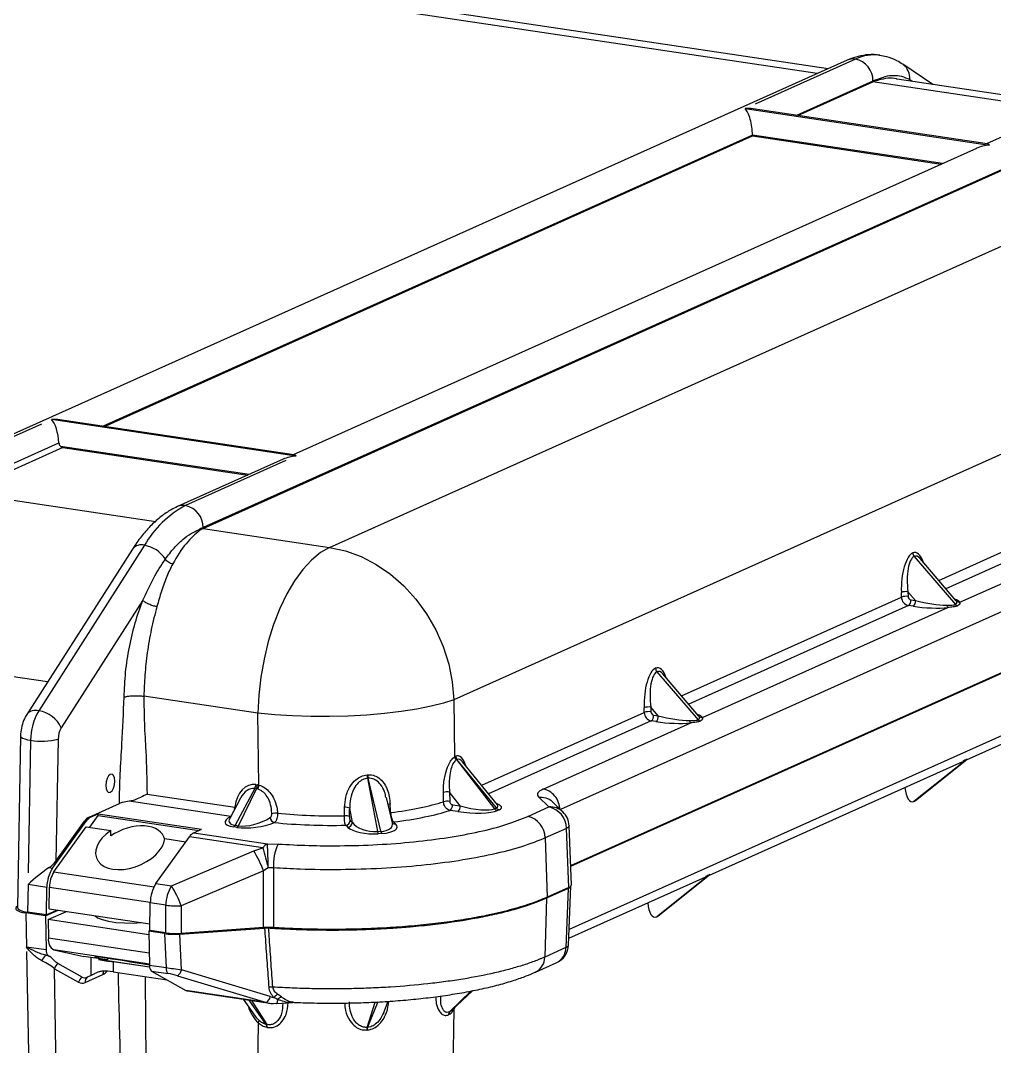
# Model space of a CAD drawing. Header units: millimetres. Extents: x 12 to 854, y 4 to 555.
# Drawn here: x 731.6 to 782.7, y 425.4 to 479.3 of the extents above; entities that cross this region are included whole.
import ezdxf

# ---------------------------------------------------------------- set-up
doc = ezdxf.new("R2010")
doc.units = ezdxf.units.MM

msp = doc.modelspace()

# ---------------------------------------------------------------- linework, layer by layer
at = {"color": 8, "linetype": 'Continuous', "lineweight": 25}
for p, q in [((773.44, 476.471), (696.223, 488.009)), ((776.365, 476.075), (772.356, 474.278)), ((778.295, 476.156), (778.301, 476.085)), ((778.295, 476.156), (778.418, 476.067)), ((786.271, 474.553), (776.365, 476.034)), ((770.037, 473.238), (735.95, 457.957)), ((780.012, 471.747), (770.037, 473.238)), ((743.605, 455.427), (733.714, 456.905)), ((803.057, 457.168), (759.952, 437.845)), ((779.818, 449.87), (791.368, 455.048)), ((791.734, 454.598), (780.198, 449.427)), ((728.566, 454.483), (738.705, 452.968)), ((803.118, 450.68), (760.417, 431.538)), ((766.314, 443.816), (777.864, 448.994)), ((778.23, 448.545), (766.694, 443.373)), ((733.03, 444.541), (724.815, 445.768)), ((755.821, 439.112), (764.359, 442.94)), ((764.726, 442.491), (756.186, 438.662)), ((742.643, 437.476), (737.317, 438.272)), ((742.85, 437.86), (742.864, 437.964)), ((742.899, 437.953), (742.864, 437.964)), ((751.039, 437.684), (751.008, 437.678)), ((733.365, 434.575), (738.618, 433.79)), ((733.129, 433.763), (738.421, 432.972)), ((738.363, 430.298), (733.074, 431.088)), ((738.374, 429.722), (733.36, 430.472)), ((735.311, 429.127), (735.311, 430.074)), ((754.136, 427.218), (755.26, 428.315)), ((755.301, 428.324), (754.154, 427.227)), ((744.514, 426.559), (743.606, 427.837)), ((743.737, 427.817), (744.543, 426.553)), ((749.802, 426.407), (750.221, 427.736)), ((750.375, 427.743), (749.832, 426.41))]:
    msp.add_line(p, q, dxfattribs=at)
at = {"color": 7, "linetype": 'Continuous', "lineweight": 25}
for p, q in [((774.009, 476.726), (697.497, 488.159)), ((775.016, 477.177), (727.011, 455.657)), ((775.449, 477.234), (770.179, 474.871)), ((779.515, 475.903), (777.93, 476.961)), ((776.365, 476.034), (776.608, 476.169)), ((776.644, 476.122), (776.365, 476.034)), ((786.841, 474.809), (777.64, 476.184)), ((772.425, 474.267), (776.365, 476.034)), ((787.847, 475.26), (782.331, 472.787)), ((769.65, 474.634), (782.481, 472.717)), ((782.367, 472.782), (770.077, 474.618)), ((789.197, 474.157), (741.192, 452.637)), ((741.192, 452.596), (789.197, 474.116)), ((736.018, 457.947), (770.037, 473.197)), ((747.838, 451.603), (795.842, 473.123)), ((770.037, 473.238), (770.037, 473.197)), ((770.037, 473.197), (779.943, 471.717)), ((781.798, 472.548), (745.924, 456.466)), ((802.364, 465.124), (754.359, 443.604)), ((746.075, 456.396), (733.243, 458.314)), ((732.714, 458.076), (727.444, 455.714)), ((745.96, 456.461), (733.67, 458.298)), ((728.349, 454.721), (733.625, 457.087)), ((733.835, 456.846), (728.566, 454.483)), ((733.835, 456.846), (743.537, 455.396)), ((745.392, 456.228), (739.843, 453.74)), ((745.545, 456.159), (740.276, 453.797)), ((803.132, 454.001), (760.492, 434.886)), ((803.197, 453.993), (760.493, 434.849)), ((780.926, 448.72), (793.807, 454.495)), ((740.976, 452.529), (741.192, 452.596)), ((741.192, 452.596), (741.014, 452.483)), ((741.192, 452.596), (747.838, 451.603)), ((737.49, 451.515), (731.936, 442.83)), ((738.117, 451.711), (732.563, 443.027)), ((778.529, 451.13), (780.696, 448.605)), ((780.717, 448.822), (778.837, 451.013)), ((777.864, 448.994), (777.856, 449.24)), ((778.6, 448.811), (778.203, 449.273)), ((778.203, 449.273), (778.211, 449.027)), ((738.029, 448.823), (733.744, 442.123)), ((778.357, 448.847), (778.6, 448.811)), ((767.422, 442.666), (780.303, 448.441)), ((778.473, 448.508), (778.23, 448.545)), ((781.282, 440.453), (794.593, 446.42)), ((765.024, 445.076), (767.191, 442.552)), ((767.213, 442.768), (765.333, 444.959)), ((744.072, 442.891), (738.087, 443.785)), ((754.359, 443.604), (754.399, 440.614)), ((744.122, 439.124), (744.072, 442.891)), ((764.359, 442.94), (764.352, 443.186)), ((765.095, 442.757), (764.699, 443.219)), ((764.699, 443.219), (764.706, 442.973)), ((764.853, 442.793), (765.095, 442.757)), ((759.051, 438.914), (766.799, 442.387)), ((764.968, 442.454), (764.726, 442.491)), ((731.611, 441.698), (731.449, 432.691)), ((732.14, 441.478), (732.015, 434.514)), ((733.585, 441.542), (733.47, 435.13)), ((754.444, 440.64), (754.459, 440.647)), ((754.524, 440.472), (754.508, 440.465)), ((754.508, 440.465), (756.496, 437.881)), ((756.594, 437.924), (754.524, 440.472)), ((756.647, 438.094), (754.82, 440.343)), ((767.777, 434.399), (781.089, 440.367)), ((781.307, 440.484), (778.519, 438.263)), ((778.592, 438.308), (781.291, 440.459)), ((749.829, 439.48), (750.346, 436.683)), ((750.534, 436.697), (749.862, 439.482)), ((743.916, 438.945), (742.878, 437.013)), ((743.053, 436.987), (743.997, 438.933)), ((743.997, 438.933), (743.916, 438.945)), ((743.965, 439.152), (744.046, 439.14)), ((738.252, 438.654), (742.864, 437.964)), ((743.158, 438.435), (742.59, 437.376)), ((751.135, 437.151), (750.816, 438.476)), ((753.82, 438.254), (753.813, 438.739)), ((754.699, 438.029), (754.14, 438.757)), ((754.14, 438.757), (754.146, 438.271)), ((759.353, 437.975), (758.805, 438.504)), ((735.209, 437.443), (736.799, 438.155)), ((749.031, 437.166), (748.893, 437.914)), ((754.29, 438.091), (754.699, 438.029)), ((756.496, 437.881), (756.594, 437.924)), ((758.239, 437.475), (759.353, 437.975)), ((760.088, 437.714), (759.54, 438.243)), ((735.209, 437.443), (735.283, 437.432)), ((735.244, 436.908), (735.691, 437.532)), ((735.283, 437.432), (735.691, 437.615)), ((735.691, 437.615), (741.117, 436.804)), ((735.691, 437.532), (735.691, 437.615)), ((735.691, 437.532), (740.978, 436.742)), ((742.595, 437.386), (742.595, 437.385)), ((754.572, 437.736), (754.164, 437.797)), ((756.749, 437.829), (756.652, 437.786)), ((733.289, 434.764), (735.05, 437.223)), ((733.365, 434.575), (735.056, 436.937)), ((733.47, 435.13), (734.976, 437.234)), ((735.05, 437.223), (734.976, 437.234)), ((735.056, 436.937), (736.348, 436.743)), ((740.709, 436.621), (741.117, 436.804)), ((742.975, 436.9), (742.8, 436.926)), ((742.878, 437.013), (743.053, 436.987)), ((748.786, 436.912), (748.676, 437.018)), ((748.921, 437.272), (749.031, 437.166)), ((751.195, 437.193), (751.304, 437.087)), ((760.269, 436.851), (759.155, 436.352)), ((760.389, 433.745), (760.269, 436.851)), ((760.531, 433.884), (760.41, 436.993)), ((736.348, 436.452), (736.348, 436.743)), ((738.715, 433.953), (740.475, 436.412)), ((739.189, 436.319), (740.291, 436.154)), ((744.34, 435.834), (740.475, 436.412)), ((740.709, 436.621), (744.574, 436.043)), ((750.346, 436.683), (750.534, 436.697)), ((750.58, 436.58), (750.392, 436.567)), ((759.155, 436.352), (759.252, 433.235)), ((743.855, 435.668), (744.34, 435.834)), ((744.574, 436.043), (745.141, 436.028)), ((739.536, 433.83), (743.855, 435.668)), ((733.108, 434.791), (733.289, 434.764)), ((744.362, 434.626), (740.043, 432.788)), ((744.605, 434.784), (744.362, 434.626)), ((744.888, 434.775), (744.605, 434.784)), ((760.4, 431.092), (767.584, 434.313)), ((767.802, 434.43), (765.015, 432.209)), ((765.087, 432.254), (767.787, 434.405)), ((732.004, 433.897), (731.978, 432.453)), ((732.994, 433.749), (732.004, 433.897)), ((732.968, 432.305), (732.994, 433.749)), ((733.108, 432.63), (733.129, 433.763)), ((738.715, 433.953), (739.536, 433.83)), ((760.364, 433.696), (759.226, 433.185)), ((760.389, 433.745), (759.252, 433.235)), ((760.364, 433.696), (760.244, 430.597)), ((760.385, 430.729), (760.506, 433.822)), ((759.226, 433.185), (759.129, 430.097)), ((732.968, 432.305), (731.978, 432.453)), ((732.916, 432.26), (733.583, 432.559)), ((733.546, 432.564), (732.968, 432.305)), ((733.057, 432.061), (734.021, 432.493)), ((733.108, 432.63), (738.4, 431.839)), ((738.394, 431.494), (738.42, 432.938)), ((739.241, 432.816), (738.42, 432.938)), ((739.233, 431.369), (739.241, 432.816)), ((740.043, 432.788), (740.036, 431.341)), ((732.916, 432.26), (731.89, 432.413)), ((731.89, 432.413), (731.923, 430.621)), ((732.916, 432.26), (732.949, 430.468)), ((738.346, 431.271), (733.057, 432.061)), ((733.057, 432.061), (733.074, 431.088)), ((738.342, 431.449), (738.431, 431.489)), ((739.162, 431.327), (738.342, 431.449)), ((738.342, 431.449), (738.375, 429.657)), ((739.233, 431.369), (738.394, 431.494)), ((739.967, 431.299), (744.421, 431.608)), ((744.363, 431.642), (740.036, 431.341)), ((739.162, 431.327), (739.251, 429.526)), ((740.06, 429.418), (739.967, 431.299)), ((732.949, 430.468), (731.923, 430.621)), ((731.927, 430.385), (732.156, 417.79)), ((733.36, 430.472), (734.93, 430.131)), ((760.244, 430.597), (759.129, 430.097)), ((732.939, 430.189), (733.063, 430.171)), ((733.063, 430.171), (733.146, 430.124)), ((736.167, 429.946), (734.93, 430.131)), ((735.712, 430.014), (735.712, 429.971)), ((738.382, 429.572), (735.712, 429.971)), ((738.383, 429.561), (736.468, 429.847)), ((736.468, 429.847), (736.468, 429.325)), ((758.646, 429.304), (759.761, 429.804)), ((733.602, 417.926), (733.391, 429.48)), ((733.391, 429.48), (734.657, 428.771)), ((734.837, 429.044), (733.571, 429.754)), ((736.468, 429.325), (739.31, 428.9)), ((739.251, 429.526), (738.375, 429.657)), ((738.489, 429.36), (740.291, 428.35)), ((738.489, 429.36), (739.365, 429.229)), ((744.725, 428.019), (740.06, 429.418)), ((758.646, 429.304), (758.63, 429.297)), ((735, 428.762), (735.936, 429.181)), ((735.311, 429.127), (735.11, 429.037)), ((739.852, 429.117), (744.517, 427.718)), ((744.517, 427.718), (740.291, 428.35)), ((740.38, 428.319), (744.698, 427.674)), ((754.261, 427.307), (755.332, 428.33)), ((743.306, 427.882), (743.937, 426.994)), ((745.046, 427.661), (745.91, 427.72)), ((745.908, 427.722), (745.903, 427.722)), ((750.679, 427.184), (750.92, 427.774)), ((750.677, 427.185), (750.627, 427.094)), ((753.999, 399.447), (754.373, 427.367)), ((744.086, 426.654), (743.711, 398.733))]:
    msp.add_line(p, q, dxfattribs=at)
at = {"color": 7, "linetype": 'Continuous', "lineweight": 25, "flags": 128}
for points in [[(747.838, 451.603), (747.357, 451.328), (746.884, 450.939), (746.426, 450.441), (745.992, 449.843), (745.588, 449.155), (745.22, 448.387), (744.896, 447.554), (744.619, 446.667), (744.396, 445.742), (744.228, 444.794), (744.12, 443.839), (744.072, 442.891)], [(747.838, 451.603), (748.671, 451.419), (749.49, 451.119), (750.282, 450.708), (751.035, 450.193), (751.735, 449.581), (752.371, 448.883), (752.933, 448.111), (753.412, 447.277), (753.799, 446.394), (754.089, 445.478), (754.277, 444.543), (754.359, 443.604)], [(754.359, 443.604), (753.812, 443.424), (753.162, 443.258), (752.421, 443.111), (751.602, 442.985), (750.718, 442.881), (749.786, 442.802), (748.82, 442.75), (747.837, 442.724), (746.854, 442.725), (745.888, 442.754), (744.956, 442.809), (744.072, 442.891)], [(736.567, 439.327), (736.548, 439.499), (736.495, 439.627), (736.416, 439.694), (736.323, 439.688), (736.23, 439.61), (736.151, 439.473), (736.098, 439.297), (736.08, 439.109), (736.098, 438.937), (736.151, 438.808), (736.23, 438.742), (736.323, 438.748), (736.416, 438.825), (736.495, 438.962), (736.548, 439.139), (736.567, 439.327)], [(744.363, 431.642), (744.363, 432.78), (744.362, 434.123), (744.362, 434.626)], [(744.888, 434.775), (744.888, 433.462), (744.888, 432.781), (744.887, 431.643)], [(735.532, 432.267), (735.654, 432.164), (735.891, 432.061), (736.22, 431.977), (736.62, 431.917), (737.065, 431.886), (737.527, 431.884), (737.935, 431.908)], [(745.017, 427.674), (745.035, 427.662), (745.046, 427.661)]]:
    msp.add_lwpolyline(points, dxfattribs=at)
at = {"color": 8, "linetype": 'Continuous', "lineweight": 25, "flags": 128}
for points in [[(731.611, 441.698), (731.613, 441.681), (731.647, 441.634), (731.72, 441.588), (731.829, 441.546), (731.971, 441.508), (732.14, 441.478)], [(751.195, 437.193), (751.148, 437.194), (751.124, 437.198)], [(760.41, 436.993), (760.41, 436.982), (760.401, 436.955), (760.383, 436.929), (760.354, 436.902), (760.316, 436.876), (760.269, 436.851)], [(745.046, 427.661), (745.053, 427.662), (745.07, 427.673), (745.085, 427.696), (745.098, 427.73), (745.109, 427.774), (745.118, 427.826), (745.123, 427.886)]]:
    msp.add_lwpolyline(points, dxfattribs=at)
at = {"color": 8, "linetype": 'Continuous', "lineweight": 25}
for centre, radius, start, end in [((775.328, 476.473), 0.77, 80.9785, 113.902), ((776.424, 475.174), 2.279, 82.3366, 115.34), ((777.422, 476.246), 0.877, 354.1168, 54.585), ((740.155, 453.034), 0.772, 81.0205, 113.9003), ((737.952, 451.137), 0.598, 74.0493, 140.752), ((732.404, 442.435), 0.613, 75.005, 139.7963), ((751.075, 437.659), 0.469, 96.757, 110.9794), ((759.43, 437.025), 0.953, 46.2896, 94.6153), ((751.286, 437.317), 0.23, 229.9684, 274.4603), ((759.376, 430.582), 0.868, 296.3024, 1.0138), ((760.208, 430.778), 0.184, 281.3125, 344.4579), ((758.262, 430.082), 0.868, 296.3024, 1.0138), ((736.341, 429.185), 0.406, 155.5921, 180.5929), ((735.642, 429.77), 0.658, 296.5225, 320.5735), ((754.498, 427.417), 0.135, 185.2059, 201.6326)]:
    msp.add_arc(centre, radius, start, end, dxfattribs=at)
at = {"color": 7, "linetype": 'Continuous', "lineweight": 25}
for centre, radius, start, end in [((775.202, 476.097), 1.164, 358.9121, 77.7511), ((777.355, 473.874), 2.413, 108.0168, 114.214), ((733.874, 457.08), 0.238, 227.5604, 260.6259), ((742.79, 449.033), 5.386, 117.8271, 150.187), ((740.029, 452.659), 1.164, 358.9121, 77.7511), ((742.319, 450.129), 2.75, 114.2003, 119.2462), ((737.84, 450.1), 1.635, 32.9397, 80.2405), ((778.756, 451.324), 0.299, 182.1064, 220.5885), ((778.102, 448.481), 0.798, 82.7727, 107.9812), ((778.11, 448.235), 0.798, 82.7727, 107.9812), ((778.328, 448.999), 0.465, 180.5729, 257.8091), ((778.396, 449.028), 0.186, 180.5729, 257.8091), ((778.01, 448.815), 0.349, 309.1832, 5.238), ((778.252, 448.779), 0.349, 309.1832, 5.238), ((780.894, 448.773), 0.26, 220.1212, 248.2337), ((780.915, 448.963), 0.244, 222.6894, 272.7417), ((780.469, 448.613), 0.24, 189.7243, 226.0824), ((765.251, 445.27), 0.299, 182.1064, 220.5885), ((764.598, 442.427), 0.798, 82.7727, 107.9812), ((735.235, 441.465), 3.095, 149.6985, 179.7656), ((732.323, 441.49), 1.556, 24.0286, 81.1333), ((764.606, 442.181), 0.798, 82.7727, 107.9812), ((764.824, 442.945), 0.465, 180.5729, 257.8091), ((764.892, 442.975), 0.186, 180.5729, 257.8091), ((764.505, 442.761), 0.349, 309.1832, 5.238), ((764.748, 442.725), 0.349, 309.1832, 5.238), ((767.41, 442.91), 0.244, 222.6894, 272.7417), ((766.965, 442.56), 0.24, 189.7243, 226.0824), ((767.39, 442.719), 0.26, 220.1212, 248.2337), ((734.746, 441.538), 1.161, 149.6985, 179.7656), ((732.712, 444.893), 3.463, 260.4947, 284.6107), ((754.701, 440.645), 0.304, 185.7737, 221.4096), ((754.743, 440.651), 0.299, 182.1072, 218.3386), ((754.758, 440.658), 0.299, 182.1072, 218.3386), ((750.765, 439.668), 0.955, 180.4761, 191.3497), ((750.786, 439.675), 0.944, 180.7522, 191.7568), ((743.478, 439.158), 0.487, 334.1438, 359.3134), ((743.558, 439.146), 0.487, 334.1438, 359.3134), ((743.605, 439.176), 0.519, 330.5073, 354.3379), ((754.028, 437.784), 0.979, 83.4427, 102.6571), ((748.664, 437.373), 0.587, 67.0608, 93.9936), ((754.034, 437.298), 0.979, 83.4427, 102.6571), ((753.947, 438.065), 0.344, 308.9236, 4.3304), ((754.356, 438.004), 0.344, 308.9236, 4.3304), ((756.695, 438.031), 0.249, 217.0991, 260.0157), ((756.792, 438.075), 0.249, 217.0991, 260.0157), ((759.108, 436.839), 1.161, 0.5729, 77.8091), ((735.488, 436.897), 0.612, 117.0696, 146.7195), ((735.561, 436.887), 0.612, 117.0696, 146.7195), ((745, 437.429), 0.279, 182.2412, 256.7145), ((745.081, 436.64), 1.011, 88.3857, 106.0143), ((748.654, 436.931), 0.586, 67.0392, 93.9722), ((757.993, 436.34), 1.161, 0.5729, 77.8091), ((759.353, 436.952), 1.058, 2.2188, 45.993), ((742.71, 437.086), 0.184, 299.5049, 336.6419), ((742.884, 437.06), 0.184, 299.5049, 336.6419), ((748.655, 437.284), 0.267, 274.556, 357.4168), ((748.765, 437.178), 0.267, 274.556, 357.4168), ((740.987, 436.076), 0.612, 117.0696, 146.7195), ((750.6, 436.717), 0.257, 187.5388, 215.8784), ((750.788, 436.73), 0.257, 187.5388, 215.8784), ((744.852, 435.498), 0.612, 117.0696, 146.7195), ((770.478, 441.856), 26.823, 192.9746, 195.2872), ((725.932, 434.954), 18.674, 359.4789, 3.3439), ((747.345, 434.932), 2.462, 153.5647, 183.6413), ((739.549, 432.928), 5.104, 19.4352, 32.4692), ((734.875, 433.751), 1.881, 147.4447, 180.0658), ((734.633, 433.765), 1.505, 147.4447, 180.0658), ((740.301, 432.941), 1.881, 147.4447, 180.0658), ((741.122, 432.818), 1.881, 147.4447, 180.0658), ((735.23, 431.09), 5.104, 19.4352, 32.4692), ((739.793, 437.228), 4.447, 262.8675, 273.2294), ((733.665, 430.987), 0.599, 170.2534, 239.3817), ((733.297, 430.431), 0.35, 173.8333, 227.9806), ((759.328, 430.77), 1.058, 294.1461, 357.7753), ((733.182, 429.799), 0.459, 121.9046, 167.4799), ((733.862, 429.367), 0.485, 126.9245, 166.4435), ((736.045, 426.32), 3.034, 81.9853, 92.9329), ((738.723, 429.62), 0.35, 173.8333, 227.9806), ((739.599, 429.489), 0.35, 173.8333, 227.9806), ((739.596, 429.516), 0.474, 302.7379, 348.0101), ((735.128, 428.657), 0.485, 126.9245, 166.4435), ((734.837, 429.094), 0.37, 240.9141, 296.1387), ((734.98, 429.302), 0.295, 240.9141, 296.1387), ((735.375, 428.772), 0.375, 134.9599, 181.5263), ((740.418, 428.573), 0.257, 240.3431, 261.3566), ((744.855, 427.015), 1.506, 89.9936, 98.0299), ((745.647, 427.298), 1, 122.4236, 136.9411), ((744.261, 428.117), 0.474, 302.7379, 348.0101), ((745.57, 427.415), 0.648, 114.3632, 133.5347), ((754.29, 427.077), 0.209, 137.5495, 182.6551), ((754.309, 427.085), 0.21, 137.4154, 182.4545), ((743.931, 426.783), 0.202, 320.0886, 356.1014), ((744.237, 426.443), 0.3, 354.3432, 22.7427), ((744.264, 426.438), 0.302, 354.0911, 22.278), ((750.261, 426.275), 0.478, 163.8869, 181.207), ((750.283, 426.275), 0.471, 163.3557, 180.9733)]:
    msp.add_arc(centre, radius, start, end, dxfattribs=at)
for centre, major_axis, ratio, start_param, end_param in [((769.65, 473.612), (1.439, 0.198), 0.700432, 1.174791, 1.47485), ((769.65, 473.612), (-0.149, 1.087), 0.328644, 4.316383, 5.88718), ((782.481, 471.695), (1.439, 0.198), 0.700432, 1.47485, 1.966802), ((782.481, 471.695), (-0.149, 1.087), 0.328644, 5.88718, 6.187239), ((733.243, 457.291), (1.439, 0.198), 0.700432, 1.174791, 1.47485), ((733.243, 457.291), (-0.149, 1.087), 0.328644, 4.478381, 5.88718), ((746.075, 455.374), (1.439, 0.198), 0.700432, 1.47485, 1.966802), ((746.075, 455.374), (-0.149, 1.087), 0.328644, 5.88718, 6.187239), ((778.512, 449.534), (0.06, 1.803), 0.363718, 0.176052, 1.746849), ((778.732, 449.51), (-0.141, 1.636), 0.335697, 0.116603, 1.6874), ((779.129, 449.048), (1.627, -0.327), 0.211726, 4.423976, 5.499906), ((779.129, 449.048), (1.627, -0.327), 0.211726, 0.206453, 0.264749), ((779.129, 448.802), (1.811, -0.134), 0.200775, 4.356533, 5.432463), ((765.008, 443.481), (0.06, 1.803), 0.363718, 0.176052, 1.746849), ((765.228, 443.456), (-0.141, 1.636), 0.335697, 0.116603, 1.6874), ((765.625, 442.994), (1.627, -0.327), 0.211726, 4.423976, 5.499906), ((765.625, 442.994), (1.627, -0.327), 0.211726, 0.206453, 0.264749), ((765.625, 442.749), (1.811, -0.134), 0.200775, 4.356533, 5.432463), ((754.482, 438.875), (0.066, 1.787), 0.344741, 0.168428, 0.242248), ((754.702, 438.85), (-0.138, 1.63), 0.310489, 0.112176, 0.185997), ((747.769, 449.585), (-3.405, 9.647), 0.700135, 2.947933, 2.952321), ((747.722, 449.457), (-3.675, 9.636), 0.716064, 2.925065, 2.929454), ((743.917, 437.584), (-0.114, 1.574), 0.677228, 6.132542, 7.561447), ((743.91, 437.518), (0.013, 1.421), 0.600314, 6.125046, 6.196042), ((744.037, 437.566), (-0.181, 1.577), 0.669382, 6.03419, 6.105186), ((778.562, 439.638), (0.153, 1.394), 0.364632, 2.083983, 3.352425), ((747.426, 475.833), (4.411, 218.724), 0.0091, 4.536475, 4.538533), ((747.671, 475.842), (4.655, 218.741), 0.009414, 4.536258, 4.538316), ((747.426, 475.833), (-10.147, 217.714), 0.008545, 4.535853, 4.537911), ((747.901, 439.479), (7.536, -0.007), 0.261708, 5.14219, 5.615966), ((755.153, 438.264), (1.427, -0.3), 0.230018, 4.437197, 5.983314), ((778.562, 439.638), (0.153, 1.394), 0.364632, 3.352425, 3.489148), ((743.834, 437.371), (1.487, 0.212), 0.28486, 2.455264, 3.904236), ((743.949, 437.599), (1.224, 0.418), 0.381159, 3.770189, 5.258736), ((747.901, 439.479), (7.536, -0.007), 0.261708, 4.33314, 4.807353), ((747.901, 439.071), (7.959, -0.001), 0.259092, 5.139077, 5.618083), ((755.153, 438.019), (1.621, -0.115), 0.211846, 4.360826, 5.906942), ((737.374, 435.689), (1.768, 0.71), 0.611407, 6.162263, 8.212345), ((743.949, 437.354), (1.446, 0.206), 0.300968, 3.931133, 5.41968), ((747.901, 439.071), (7.959, -0.001), 0.259092, 4.330755, 4.809997), ((749.969, 437.006), (1.267, -0.078), 0.347326, 3.527987, 5.074103), ((749.969, 437.251), (1.014, -0.2), 0.528379, 3.648089, 5.194205), ((750.098, 437.015), (1.288, -0.097), 0.335586, 5.121166, 6.667282), ((737.374, 435.98), (1.768, 0.71), 0.611407, 1.929159, 5.966822), ((732.533, 434.099), (1.066, 0.902), 0.145566, 0.883616, 1.962983), ((732.554, 435.267), (1.029, 0.435), 0.611652, 5.007709, 5.499139), ((759.447, 433.832), (1.059, 0), 0.258641, 5.759944, 6.273151), ((759.472, 433.881), (1.059, 0), 0.258641, 5.759944, 6.293219), ((732.419, 432.651), (1.058, 0), 0.258898, 2.72754, 4.188488), ((732.508, 432.69), (1.058, 0), 0.258898, 3.136912, 4.188488), ((765.058, 433.584), (0.153, 1.394), 0.364632, 2.083983, 3.352425), ((765.058, 433.584), (0.153, 1.394), 0.364632, 3.352425, 3.489148), ((739.693, 431.564), (1.06, 0), 0.258546, 4.187833, 4.97384), ((739.762, 431.606), (1.058, 0), 0.258998, 4.188937, 4.97383), ((732.475, 429.617), (1.057, -0.436), 0.316375, 0.665159, 1.455485), ((732.573, 430.023), (1.487, -0.391), 0.168359, 1.219639, 1.366464), ((737.323, 429.795), (1.82, -0.303), 0.02843, 0.959234, 4.029363), ((736.044, 429.939), (0.847, -0.141), 0.02843, 4.313424, 5.240719), ((737.323, 427.786), (0.918, 5.513), 0.285151, 1.200476, 1.216089), ((739.797, 429.452), (1.067, -0.143), 0.000554, 1.322215, 2.108223), ((739.699, 429.046), (0.643, -0.17), 0.165283, 1.374651, 2.160658), ((745.017, 428.696), (0.907, 0.684), 0.854654, 3.658231, 4.139458), ((745.126, 428.59), (0.863, 0.119), 0.700432, 4.135216, 4.371217), ((747.742, 420.474), (7.568, 6.862), 0.136379, 0.462101, 0.466273), ((747.587, 420.671), (7.829, 6.839), 0.130567, 0.471799, 0.475971), ((747.832, 420.688), (7.394, -5.009), 0.455854, 2.309263, 2.313435), ((747.742, 420.474), (7.093, -5.114), 0.467728, 2.334592, 2.338764), ((747.74, 420.317), (7.158, 3.796), 0.643711, 0.964287, 0.968281), ((747.694, 420.535), (7.489, 3.59), 0.624598, 1.00284, 1.006834)]:
    msp.add_ellipse(centre, major_axis=major_axis, ratio=ratio, start_param=start_param, end_param=end_param, dxfattribs=at)
at = {"color": 8, "linetype": 'Continuous', "lineweight": 25}
for centre, major_axis, ratio, start_param, end_param in [((778.512, 449.534), (0.06, 1.803), 0.363718, 5.507206, 6.459238), ((778.732, 449.51), (-0.141, 1.636), 0.335697, 5.846626, 6.399789), ((779.129, 448.802), (1.811, -0.134), 0.200775, 0.13901, 0.578484), ((765.008, 443.481), (0.06, 1.803), 0.363718, 5.507206, 6.459238), ((765.228, 443.456), (-0.141, 1.636), 0.335697, 5.846626, 6.399789), ((765.625, 442.749), (1.811, -0.134), 0.200775, 0.13901, 0.578484), ((754.531, 438.896), (0.03, 1.772), 0.350732, 5.485777, 6.446168), ((754.75, 438.872), (-0.177, 1.614), 0.319189, 5.823937, 6.382032), ((743.79, 437.536), (0.081, 1.414), 0.607213, 6.230913, 7.200076), ((755.22, 438.294), (1.459, -0.288), 0.216549, 5.980029, 6.538124), ((755.22, 438.049), (1.649, -0.104), 0.204853, 5.911881, 6.873534), ((743.834, 437.617), (1.272, 0.424), 0.351982, 2.784698, 3.753861), ((750.098, 437.26), (1.039, -0.24), 0.494601, 5.255717, 6.525433), ((744.482, 428.152), (-0.246, 1.729), 0.599522, 1.850133, 2.528201), ((754.177, 428.825), (0.187, 1.757), 0.335207, 3.771152, 3.863536), ((744.355, 428.087), (-0.309, 1.511), 0.530453, 2.265142, 2.511533)]:
    msp.add_ellipse(centre, major_axis=major_axis, ratio=ratio, start_param=start_param, end_param=end_param, dxfattribs=at)
at = {"color": 7, "linetype": 'Continuous', "lineweight": 25}
for points, knots in [([(776.727, 477.421), (776.665, 477.433), (776.425, 477.483), (775.994, 477.459), (775.481, 477.366), (775.162, 477.237), (775.016, 477.177)], [0, 0, 0, 0, 0.108527, 0.421215, 0.733826, 1, 1, 1, 1]), ([(777.93, 476.961), (777.828, 477.024), (777.561, 477.188), (777.157, 477.356), (776.847, 477.403), (776.727, 477.421)], [0, 0, 0, 0, 0.276125, 0.717697, 1, 1, 1, 1]), ([(776.608, 476.169), (776.744, 476.226), (777.023, 476.343), (777.445, 476.395), (777.877, 476.352), (778.153, 476.223), (778.295, 476.156)], [0, 0, 0, 0, 0.230192, 0.47358, 0.730185, 1, 1, 1, 1]), ([(776.608, 476.169), (776.609, 476.163), (776.609, 476.155), (776.614, 476.145), (776.618, 476.138), (776.624, 476.131), (776.632, 476.125), (776.639, 476.123), (776.644, 476.122)], [0, 0, 0, 0, 0.239467, 0.368371, 0.500008, 0.631644, 0.760545, 1, 1, 1, 1]), ([(733.625, 457.087), (733.63, 457.059), (733.638, 457.003), (733.675, 456.942), (733.704, 456.914), (733.714, 456.905)], [0, 0, 0, 0, 0.401492, 0.802995, 1, 1, 1, 1]), ([(739.843, 453.74), (739.734, 453.687), (739.44, 453.545), (738.983, 453.233), (738.474, 452.782), (737.997, 452.244), (737.675, 451.801), (737.512, 451.55), (737.49, 451.515)], [0, 0, 0, 0, 0.121082, 0.326658, 0.538058, 0.755595, 0.965557, 1, 1, 1, 1]), ([(739.211, 450.989), (739.364, 451.19), (739.66, 451.581), (740.118, 452.018), (740.556, 452.343), (740.839, 452.468), (740.976, 452.529)], [0, 0, 0, 0, 0.273566, 0.531401, 0.773525, 1, 1, 1, 1]), ([(741.014, 452.483), (740.773, 452.282), (740.283, 451.874), (739.829, 451.117), (739.599, 450.733)], [0, 0, 0, 0, 0.49354, 1, 1, 1, 1]), ([(741.014, 452.483), (741.009, 452.484), (741.002, 452.486), (740.993, 452.492), (740.987, 452.498), (740.982, 452.505), (740.978, 452.516), (740.977, 452.523), (740.976, 452.529)], [0, 0, 0, 0, 0.2394559, 0.3683573, 0.499994, 0.6316317, 0.7605355, 1, 1, 1, 1]), ([(738.029, 448.823), (738.21, 449.215), (738.572, 449.997), (738.998, 450.659), (739.211, 450.989)], [0, 0, 0, 0, 0.500206, 1, 1, 1, 1]), ([(739.599, 450.733), (739.563, 450.741), (739.489, 450.758), (739.375, 450.819), (739.276, 450.898), (739.232, 450.959), (739.211, 450.989)], [0, 0, 0, 0, 0.242887, 0.5, 0.757113, 1, 1, 1, 1]), ([(739.599, 450.733), (739.492, 450.521), (739.271, 450.08), (739.007, 449.325), (738.847, 448.767), (738.769, 448.492)], [0, 0, 0, 0, 0.321745, 0.666719, 1, 1, 1, 1]), ([(737.046, 443.739), (737.065, 444.176), (737.104, 445.049), (737.31, 446.37), (737.609, 447.651), (737.889, 448.433), (738.029, 448.823)], [0, 0, 0, 0, 0.251525, 0.502416, 0.752084, 1, 1, 1, 1]), ([(738.769, 448.492), (738.701, 448.505), (738.598, 448.525), (738.45, 448.575), (738.339, 448.62), (738.236, 448.67), (738.119, 448.739), (738.064, 448.79), (738.029, 448.823)], [0, 0, 0, 0, 0.239459, 0.368363, 0.500003, 0.631642, 0.760545, 1, 1, 1, 1]), ([(780.233, 448.573), (780.325, 448.572), (780.484, 448.571), (780.635, 448.582), (780.684, 448.601), (780.696, 448.605)], [0, 0, 0, 0, 0.516698, 0.889631, 1, 1, 1, 1]), ([(780.696, 448.605), (780.72, 448.622), (780.749, 448.641), (780.776, 448.709), (780.755, 448.756), (780.736, 448.798)], [0, 0, 0, 0, 0.319654, 0.375109, 1, 1, 1, 1]), ([(780.716, 448.822), (780.717, 448.822), (780.723, 448.817), (780.715, 448.828), (780.708, 448.836)], [0, 0, 0, 0, 0.180241, 1, 1, 1, 1]), ([(780.926, 448.72), (780.927, 448.717), (780.932, 448.682), (780.922, 448.608), (780.834, 448.554), (780.798, 448.532)], [0, 0, 0, 0, 0.051934, 0.60706, 1, 1, 1, 1]), ([(738.769, 448.492), (738.665, 448.095), (738.461, 447.318), (738.257, 446.098), (738.126, 444.915), (738.1, 444.156), (738.087, 443.785)], [0, 0, 0, 0, 0.266758, 0.522303, 0.766695, 1, 1, 1, 1]), ([(780.798, 448.532), (780.784, 448.526), (780.725, 448.502), (780.569, 448.472), (780.399, 448.452), (780.303, 448.441)], [0, 0, 0, 0, 0.117327, 0.502598, 1, 1, 1, 1]), ([(737.046, 443.739), (737.103, 443.756), (737.19, 443.782), (737.361, 443.803), (737.507, 443.814), (737.662, 443.817), (737.863, 443.812), (737.999, 443.796), (738.087, 443.785)], [0, 0, 0, 0, 0.239457, 0.368361, 0.5, 0.631639, 0.760543, 1, 1, 1, 1]), ([(738.087, 443.785), (738.089, 443.308), (738.095, 442.352), (738.216, 440.636), (738.238, 439.405), (738.252, 438.654)], [0, 0, 0, 0, 0.279726, 0.560147, 1, 1, 1, 1]), ([(736.799, 438.155), (736.81, 438.672), (736.833, 439.708), (736.959, 441.581), (737.013, 442.921), (737.046, 443.739)], [0, 0, 0, 0, 0.279635, 0.560017, 1, 1, 1, 1]), ([(731.936, 442.83), (731.892, 442.755), (731.783, 442.567), (731.669, 442.222), (731.618, 441.911), (731.612, 441.736), (731.611, 441.698)], [0, 0, 0, 0, 0.224063, 0.562083, 0.9057, 1, 1, 1, 1]), ([(767.191, 442.552), (767.216, 442.568), (767.245, 442.588), (767.272, 442.655), (767.251, 442.702), (767.231, 442.744)], [0, 0, 0, 0, 0.3196538, 0.3751087, 1, 1, 1, 1]), ([(767.212, 442.769), (767.213, 442.768), (767.219, 442.763), (767.21, 442.774), (767.203, 442.782)], [0, 0, 0, 0, 0.180241, 1, 1, 1, 1]), ([(766.729, 442.519), (766.821, 442.518), (766.979, 442.517), (767.13, 442.528), (767.18, 442.547), (767.191, 442.552)], [0, 0, 0, 0, 0.516698, 0.889631, 1, 1, 1, 1]), ([(767.293, 442.478), (767.28, 442.472), (767.221, 442.448), (767.065, 442.419), (766.894, 442.398), (766.799, 442.387)], [0, 0, 0, 0, 0.117327, 0.502598, 1, 1, 1, 1]), ([(767.422, 442.666), (767.422, 442.663), (767.428, 442.628), (767.418, 442.555), (767.33, 442.5), (767.293, 442.478)], [0, 0, 0, 0, 0.051934, 0.60706, 1, 1, 1, 1]), ([(753.813, 438.739), (753.814, 438.838), (753.817, 439.162), (753.89, 439.664), (754.05, 440.141), (754.223, 440.459), (754.34, 440.563), (754.399, 440.614)], [0, 0, 0, 0, 0.1374839, 0.4502157, 0.6784804, 0.8395836, 1, 1, 1, 1]), ([(754.473, 440.444), (754.427, 440.399), (754.335, 440.306), (754.215, 440.021), (754.121, 439.59), (754.104, 439.14), (754.131, 438.847), (754.14, 438.757)], [0, 0, 0, 0, 0.152077, 0.308554, 0.536615, 0.85733, 1, 1, 1, 1]), ([(781.307, 440.484), (781.306, 440.483), (781.236, 440.439), (781.16, 440.406), (781.085, 440.373)], [0, 0, 0, 0, 0.0146083, 1, 1, 1, 1]), ([(781.286, 440.466), (781.294, 440.469), (781.303, 440.473), (781.307, 440.484), (781.307, 440.484)], [0, 0, 0, 0, 0.980293, 1, 1, 1, 1]), ([(748.623, 437.959), (748.638, 438.137), (748.668, 438.517), (748.87, 439.023), (749.169, 439.388), (749.486, 439.603), (749.703, 439.641), (749.811, 439.66)], [0, 0, 0, 0, 0.2397252, 0.5100304, 0.7080022, 0.8542438, 1, 1, 1, 1]), ([(749.829, 439.48), (749.741, 439.463), (749.561, 439.427), (749.304, 439.228), (749.068, 438.891), (748.916, 438.427), (748.9, 438.079), (748.893, 437.914)], [0, 0, 0, 0, 0.137598, 0.278606, 0.475037, 0.750975, 1, 1, 1, 1]), ([(749.843, 439.662), (749.909, 439.662), (750.083, 439.663), (750.366, 439.555), (750.66, 439.298), (750.935, 438.82), (750.987, 438.389), (751.02, 438.125)], [0, 0, 0, 0, 0.090336, 0.2369, 0.415349, 0.641891, 1, 1, 1, 1]), ([(744.802, 437.611), (744.798, 437.704), (744.788, 437.932), (744.7, 438.27), (744.531, 438.582), (744.315, 438.814), (744.142, 438.885), (744.057, 438.92)], [0, 0, 0, 0, 0.169039, 0.418704, 0.626955, 0.815417, 1, 1, 1, 1]), ([(744.122, 439.124), (744.227, 439.084), (744.438, 439.004), (744.715, 438.742), (744.94, 438.391), (745.07, 438.01), (745.098, 437.753), (745.109, 437.65)], [0, 0, 0, 0, 0.190801, 0.382726, 0.590941, 0.836041, 1, 1, 1, 1]), ([(759.053, 438.914), (758.909, 438.85), (758.816, 438.784), (758.727, 438.648), (758.731, 438.577), (758.806, 438.504)], [0, 0, 0, 0, 0.5, 0.5, 1, 1, 1, 1]), ([(759.932, 437.836), (759.928, 437.95), (759.906, 438.075), (759.817, 438.322), (759.749, 438.443), (759.579, 438.652), (759.476, 438.739), (759.264, 438.863), (759.154, 438.899), (759.053, 438.914)], [0, 0, 0, 0, 0.25, 0.25, 0.5, 0.5, 0.75, 0.75, 1, 1, 1, 1]), ([(738.252, 438.654), (738.251, 438.653), (738.229, 438.641), (738.095, 438.567), (737.858, 438.444), (737.552, 438.315), (737.385, 438.285), (737.317, 438.272)], [0, 0, 0, 0, 0.0035458, 0.0840542, 0.5009415, 0.7973787, 1, 1, 1, 1]), ([(737.317, 438.272), (737.196, 438.256), (736.987, 438.227), (736.855, 438.177), (736.799, 438.155)], [0, 0, 0, 0, 0.577933, 1, 1, 1, 1]), ([(754.164, 437.797), (754.124, 437.809), (754.046, 437.832), (753.942, 437.922), (753.864, 438.041), (753.826, 438.158), (753.821, 438.229), (753.82, 438.254)], [0, 0, 0, 0, 0.221487, 0.44362, 0.664839, 0.884167, 1, 1, 1, 1]), ([(754.146, 438.271), (754.147, 438.261), (754.148, 438.233), (754.164, 438.186), (754.196, 438.139), (754.24, 438.104), (754.274, 438.095), (754.29, 438.091)], [0, 0, 0, 0, 0.115468, 0.334124, 0.555063, 0.777561, 1, 1, 1, 1]), ([(756.647, 438.094), (756.649, 438.091), (756.651, 438.087), (756.645, 438.1), (756.643, 438.104)], [0, 0, 0, 0, 0.692212, 1, 1, 1, 1]), ([(744.721, 437.418), (744.731, 437.426), (744.75, 437.441), (744.773, 437.482), (744.791, 437.53), (744.801, 437.575), (744.802, 437.602), (744.802, 437.611)], [0, 0, 0, 0, 0.219951, 0.448783, 0.675295, 0.889555, 1, 1, 1, 1]), ([(745.109, 437.65), (745.109, 437.625), (745.108, 437.553), (745.09, 437.432), (745.051, 437.305), (744.998, 437.204), (744.957, 437.173), (744.936, 437.157)], [0, 0, 0, 0, 0.118534, 0.336717, 0.557428, 0.779277, 1, 1, 1, 1]), ([(745.141, 436.028), (745.673, 436), (746.736, 435.944), (748.493, 435.931), (750.36, 435.988), (752.286, 436.135), (754.091, 436.364), (755.722, 436.669), (757.148, 437.038), (757.875, 437.33), (758.239, 437.475)], [0, 0, 0, 0, 0.106557, 0.213118, 0.343903, 0.47469, 0.605954, 0.737213, 0.86861, 1, 1, 1, 1]), ([(748.676, 437.018), (748.669, 437.035), (748.653, 437.069), (748.634, 437.173), (748.62, 437.303), (748.614, 437.423), (748.614, 437.493), (748.614, 437.515)], [0, 0, 0, 0, 0.223439, 0.447721, 0.670833, 0.891388, 1, 1, 1, 1]), ([(748.883, 437.47), (748.883, 437.461), (748.882, 437.433), (748.886, 437.385), (748.894, 437.334), (748.907, 437.292), (748.917, 437.279), (748.921, 437.272)], [0, 0, 0, 0, 0.1081143, 0.3277262, 0.5504707, 0.7752737, 1, 1, 1, 1]), ([(751.039, 437.684), (751.042, 437.637), (751.049, 437.544), (751.078, 437.408), (751.118, 437.294), (751.159, 437.223), (751.185, 437.201), (751.195, 437.193)], [0, 0, 0, 0, 0.218418, 0.436506, 0.654657, 0.874595, 1, 1, 1, 1]), ([(751.14, 437.136), (751.14, 437.136), (751.144, 437.131), (751.14, 437.145), (751.137, 437.158)], [0, 0, 0, 0, 0.081378, 1, 1, 1, 1]), ([(759.155, 436.352), (759.155, 436.352), (758.791, 436.189), (757.952, 435.878), (756.418, 435.473), (754.637, 435.142), (752.672, 434.892), (750.573, 434.732), (748.425, 434.667), (746.51, 434.687), (745.353, 434.75), (744.888, 434.775)], [0, 0, 0, 0, 0.000001, 0.131367, 0.262739, 0.394011, 0.525288, 0.656074, 0.786859, 0.914249, 1, 1, 1, 1]), ([(767.802, 434.43), (767.801, 434.43), (767.732, 434.385), (767.656, 434.352), (767.581, 434.319)], [0, 0, 0, 0, 0.014611, 1, 1, 1, 1]), ([(767.782, 434.412), (767.79, 434.415), (767.798, 434.418), (767.802, 434.43), (767.802, 434.43)], [0, 0, 0, 0, 0.980293, 1, 1, 1, 1]), ([(759.226, 433.185), (758.797, 432.993), (758.297, 432.813), (757.66, 432.625), (757.589, 432.604), (757.444, 432.564), (757.371, 432.544), (757.148, 432.484), (756.996, 432.446), (756.529, 432.333), (756.204, 432.261), (755.186, 432.059), (754.459, 431.943), (753.501, 431.821), (753.308, 431.798), (752.918, 431.754), (752.721, 431.733), (752.323, 431.695), (752.122, 431.676), (751.819, 431.651), (751.717, 431.643), (751.513, 431.628), (751.411, 431.62), (750.894, 431.584), (750.476, 431.561), (749.844, 431.534), (749.632, 431.527), (749.314, 431.517), (749.208, 431.514), (748.995, 431.509), (748.887, 431.507), (748.356, 431.498), (747.931, 431.497), (747.295, 431.502), (747.083, 431.505), (746.765, 431.512), (746.659, 431.515), (746.448, 431.521), (746.343, 431.524), (745.813, 431.542), (745.392, 431.562), (744.864, 431.594), (744.751, 431.601), (744.639, 431.608)], [0.1705302, 0.1705302, 0.1705302, 0.1705302, 0.2955302, 0.2955302, 0.3111552, 0.3111552, 0.3267802, 0.3267802, 0.3580302, 0.3580302, 0.4205302, 0.4205302, 0.5455302, 0.5455302, 0.5767802, 0.5767802, 0.6080302, 0.6080302, 0.6392802, 0.6392802, 0.6549052, 0.6549052, 0.6705302, 0.6705302, 0.7330302, 0.7330302, 0.7642802, 0.7642802, 0.7799052, 0.7799052, 0.7955302, 0.7955302, 0.8580302, 0.8580302, 0.8892802, 0.8892802, 0.9049052, 0.9049052, 0.9205302, 0.9205302, 0.9830302, 0.9830302, 1, 1, 1, 1]), ([(759.252, 433.235), (758.97, 433.118), (758.398, 432.882), (757.32, 432.561), (756.174, 432.291), (755.002, 432.075), (753.849, 431.905), (752.624, 431.764), (751.343, 431.657), (750.027, 431.584), (748.697, 431.547), (747.37, 431.546), (746.096, 431.576), (745.277, 431.621), (744.887, 431.643)], [0, 0, 0, 0, 0.0948403, 0.1930145, 0.2933327, 0.3713063, 0.4504997, 0.530732, 0.6109751, 0.6912089, 0.7714557, 0.8500173, 0.9285919, 1, 1, 1, 1]), ([(744.887, 431.643), (744.769, 431.648), (744.592, 431.655), (744.42, 431.645), (744.363, 431.642)], [0, 0, 0, 0, 0.672898, 1, 1, 1, 1]), ([(744.639, 431.608), (744.603, 431.611), (744.567, 431.612), (744.494, 431.612), (744.457, 431.611), (744.421, 431.608)], [0, 0, 0, 0, 0.5, 0.5, 1, 1, 1, 1]), ([(744.421, 431.608), (744.435, 431.414), (744.449, 431.22), (744.463, 431.026), (744.493, 430.606), (744.523, 430.186), (744.553, 429.766), (744.583, 429.346), (744.614, 428.927), (744.644, 428.507)], [0, 0, 0, 0, 0.001823286, 0.001823286, 0.001823286, 0.005764055, 0.005764055, 0.005764055, 0.009704824, 0.009704824, 0.009704824, 0.009704824]), ([(744.855, 428.522), (744.825, 428.941), (744.796, 429.361), (744.766, 429.781), (744.737, 430.201), (744.708, 430.62), (744.678, 431.04), (744.665, 431.229), (744.652, 431.419), (744.639, 431.608)], [0, 0, 0, 0, 0.003940282, 0.003940282, 0.003940282, 0.00788058, 0.00788058, 0.00788058, 0.009659225, 0.009659225, 0.009659225, 0.009659225]), ([(732.733, 429.899), (732.654, 429.935), (732.578, 429.982), (732.431, 430.089), (732.361, 430.148), (732.226, 430.273), (732.162, 430.339), (732.038, 430.477), (731.979, 430.549), (731.923, 430.621)], [0, 0, 0, 0, 0.25, 0.25, 0.5, 0.5, 0.75, 0.75, 1, 1, 1, 1]), ([(732.939, 430.189), (732.847, 430.212), (732.757, 430.24), (732.58, 430.304), (732.493, 430.339), (732.24, 430.451), (732.077, 430.535), (731.923, 430.621)], [0, 0, 0, 0, 0.25, 0.25, 0.5, 0.5, 1, 1, 1, 1]), ([(733.571, 429.754), (733.533, 429.775), (733.496, 429.803), (733.426, 429.867), (733.392, 429.903), (733.291, 430.01), (733.222, 430.081), (733.146, 430.124)], [0, 0, 0, 0, 0.25, 0.25, 0.5, 0.5, 1, 1, 1, 1]), ([(759.129, 430.097), (759.086, 430.078), (759.041, 430.058), (758.951, 430.02), (758.813, 429.962), (758.669, 429.906), (758.373, 429.795), (758.164, 429.723), (757.834, 429.618), (757.721, 429.584), (757.489, 429.516), (757.37, 429.483), (757.008, 429.386), (756.758, 429.323), (755.981, 429.146), (755.43, 429.039), (754.552, 428.895), (754.25, 428.85), (753.631, 428.766), (753.318, 428.727), (752.363, 428.622), (751.709, 428.566), (750.702, 428.501), (750.362, 428.483), (749.845, 428.461), (749.672, 428.455), (749.326, 428.444), (749.153, 428.44), (748.29, 428.422), (747.601, 428.421), (746.568, 428.443), (746.224, 428.453), (745.708, 428.475), (745.536, 428.483), (745.194, 428.501), (745.024, 428.511), (744.855, 428.522)], [0, 0, 0, 0, 0.015625, 0.015625, 0.03125, 0.0625, 0.0625, 0.125, 0.125, 0.15625, 0.15625, 0.1875, 0.1875, 0.25, 0.25, 0.375, 0.375, 0.4375, 0.4375, 0.5, 0.5, 0.625, 0.625, 0.6875, 0.6875, 0.71875, 0.71875, 0.75, 0.75, 0.875, 0.875, 0.9375, 0.9375, 0.96875, 0.96875, 1, 1, 1, 1]), ([(735.889, 429.35), (735.828, 429.347), (735.769, 429.335), (735.657, 429.301), (735.604, 429.278), (735.506, 429.231), (735.461, 429.206), (735.379, 429.161), (735.342, 429.142), (735.311, 429.127)], [0, 0, 0, 0, 0.25, 0.25, 0.5, 0.5, 0.75, 0.75, 1, 1, 1, 1]), ([(745.917, 427.724), (746.002, 427.719), (746.464, 427.696), (747.319, 427.679), (748.471, 427.676), (749.62, 427.702), (750.746, 427.756), (751.839, 427.838), (752.899, 427.946), (753.927, 428.08), (754.915, 428.241), (755.854, 428.427), (756.732, 428.639), (757.505, 428.865), (758.139, 429.091), (758.476, 429.235), (758.629, 429.3)], [0, 0, 0, 0, 0.017635, 0.095216, 0.173224, 0.251128, 0.32843, 0.404801, 0.480963, 0.558255, 0.636365, 0.715115, 0.794364, 0.874147, 0.943045, 1, 1, 1, 1]), ([(744.644, 428.507), (744.648, 428.455), (744.658, 428.404), (744.687, 428.307), (744.707, 428.261), (744.779, 428.128), (744.843, 428.05), (744.916, 427.981)], [0, 0, 0, 0, 0.25, 0.25, 0.5, 0.5, 1, 1, 1, 1]), ([(745.11, 428.142), (745.046, 428.189), (744.988, 428.242), (744.918, 428.338), (744.899, 428.371), (744.869, 428.443), (744.859, 428.482), (744.855, 428.522)], [0, 0, 0, 0, 0.5, 0.5, 0.75, 0.75, 1, 1, 1, 1]), ([(749.802, 426.407), (749.721, 426.402), (749.643, 426.412), (749.531, 426.446), (749.494, 426.461), (749.426, 426.496), (749.393, 426.515), (749.3, 426.582), (749.244, 426.635), (749.147, 426.75), (749.105, 426.813), (748.997, 427.012), (748.949, 427.153), (748.886, 427.449), (748.873, 427.599), (748.874, 427.75)], [0, 0, 0, 0, 0.125, 0.125, 0.1875, 0.1875, 0.25, 0.25, 0.375, 0.375, 0.5, 0.5, 0.75, 0.75, 1, 1, 1, 1]), ([(754.099, 427.076), (754.15, 427.102), (754.2, 427.142), (754.292, 427.241), (754.334, 427.3), (754.373, 427.367)], [0, 0, 0, 0, 0.5, 0.5, 1, 1, 1, 1]), ([(754.259, 427.309), (754.255, 427.303), (754.223, 427.262), (754.186, 427.244), (754.154, 427.227)], [0, 0, 0, 0, 0.135708, 1, 1, 1, 1]), ([(744.086, 426.654), (744.152, 426.594), (744.224, 426.542), (744.375, 426.46), (744.453, 426.43), (744.536, 426.413)], [0, 0, 0, 0, 0.5, 0.5, 1, 1, 1, 1]), ([(744.514, 426.559), (744.444, 426.574), (744.377, 426.601), (744.249, 426.673), (744.188, 426.718), (744.132, 426.77)], [0, 0, 0, 0, 0.5, 0.5, 1, 1, 1, 1])]:
    msp.add_open_spline(points, degree=3, knots=knots, dxfattribs=at)
at = {"color": 8, "linetype": 'Continuous', "lineweight": 25}
for points, knots in [([(777.639, 476.178), (777.629, 476.181), (777.323, 476.293), (776.978, 476.206), (776.644, 476.122)], [0, 0, 0, 0, 0.031322, 1, 1, 1, 1]), ([(750.79, 438.47), (750.774, 438.57), (750.733, 438.818), (750.548, 439.134), (750.301, 439.376), (750.062, 439.48), (749.917, 439.482), (749.862, 439.482)], [0, 0, 0, 0, 0.195288, 0.488056, 0.712145, 0.891201, 1, 1, 1, 1]), ([(758.805, 438.504), (758.933, 438.496), (759.19, 438.481), (759.449, 438.36), (759.529, 438.248), (759.535, 438.239)], [0, 0, 0, 0, 0.478524, 0.957048, 1, 1, 1, 1]), ([(736.728, 429.286), (736.785, 426.806), (736.891, 422.207), (737.056, 417.64), (737.132, 415.536)], [0, 0, 0, 0, 0.539077, 1, 1, 1, 1]), ([(738.149, 415.631), (738.18, 418.243), (738.233, 422.715), (738.186, 427.204), (738.167, 429.071)], [0, 0, 0, 0, 0.584068, 1, 1, 1, 1]), ([(745.373, 427.683), (745.368, 427.499), (745.359, 427.188), (745.19, 426.826), (744.99, 426.624), (744.816, 426.554), (744.673, 426.535), (744.596, 426.546), (744.543, 426.553)], [0, 0, 0, 0, 0.330093, 0.556274, 0.732759, 0.861991, 0.904635, 1, 1, 1, 1]), ([(744.564, 426.407), (744.628, 426.399), (744.801, 426.377), (744.975, 426.433), (745.172, 426.541), (745.37, 426.717), (745.604, 427.129), (745.639, 427.491), (745.66, 427.703)], [0, 0, 0, 0, 0.100574, 0.27055, 0.279918, 0.45985, 0.683447, 1, 1, 1, 1]), ([(745.123, 427.886), (745.169, 427.868), (745.337, 427.802), (745.547, 427.742), (745.76, 427.716), (745.858, 427.719), (745.908, 427.721)], [0, 0, 0, 0, 0.164519, 0.608847, 0.799828, 1, 1, 1, 1]), ([(745.917, 427.735), (745.89, 427.731), (745.825, 427.722), (745.666, 427.779), (745.49, 427.875), (745.343, 427.978), (745.303, 428.006)], [0, 0, 0, 0, 0.147056, 0.347011, 0.820084, 1, 1, 1, 1]), ([(748.62, 427.684), (748.632, 427.552), (748.66, 427.226), (748.85, 426.786), (749.146, 426.455), (749.461, 426.279), (749.676, 426.269), (749.783, 426.265)], [0, 0, 0, 0, 0.195116, 0.481482, 0.691108, 0.84581, 1, 1, 1, 1]), ([(749.812, 426.267), (749.878, 426.276), (750.051, 426.3), (750.332, 426.451), (750.623, 426.755), (750.871, 427.215), (750.918, 427.578), (750.943, 427.776)], [0, 0, 0, 0, 0.098901, 0.259497, 0.455147, 0.703664, 1, 1, 1, 1]), ([(753.401, 428.017), (753.408, 427.893), (753.424, 427.611), (753.554, 427.299), (753.722, 427.095), (753.899, 427.009), (754.021, 427.048), (754.082, 427.067)], [0, 0, 0, 0, 0.212948, 0.483268, 0.660799, 0.830808, 1, 1, 1, 1]), ([(754.136, 427.218), (754.086, 427.202), (753.985, 427.169), (753.85, 427.248), (753.734, 427.431), (753.659, 427.706), (753.672, 427.947), (753.678, 428.053)], [0, 0, 0, 0, 0.162565, 0.327786, 0.504517, 0.781805, 1, 1, 1, 1]), ([(750.627, 427.094), (750.583, 426.999), (750.49, 426.802), (750.265, 426.572), (750.03, 426.439), (749.886, 426.417), (749.832, 426.41)], [0, 0, 0, 0, 0.287438, 0.599585, 0.848759, 1, 1, 1, 1])]:
    msp.add_open_spline(points, degree=3, knots=knots, dxfattribs=at)
at = {"color": 7, "linetype": 'Continuous', "lineweight": 25}
for points in [[(745.303, 428.006), (745.24, 428.05), (745.175, 428.095), (745.11, 428.142)], [(744.916, 427.981), (744.985, 427.946), (745.055, 427.915), (745.123, 427.886)]]:
    msp.add_open_spline(points, degree=3, dxfattribs=at)

doc.saveas('drawing.dxf')
